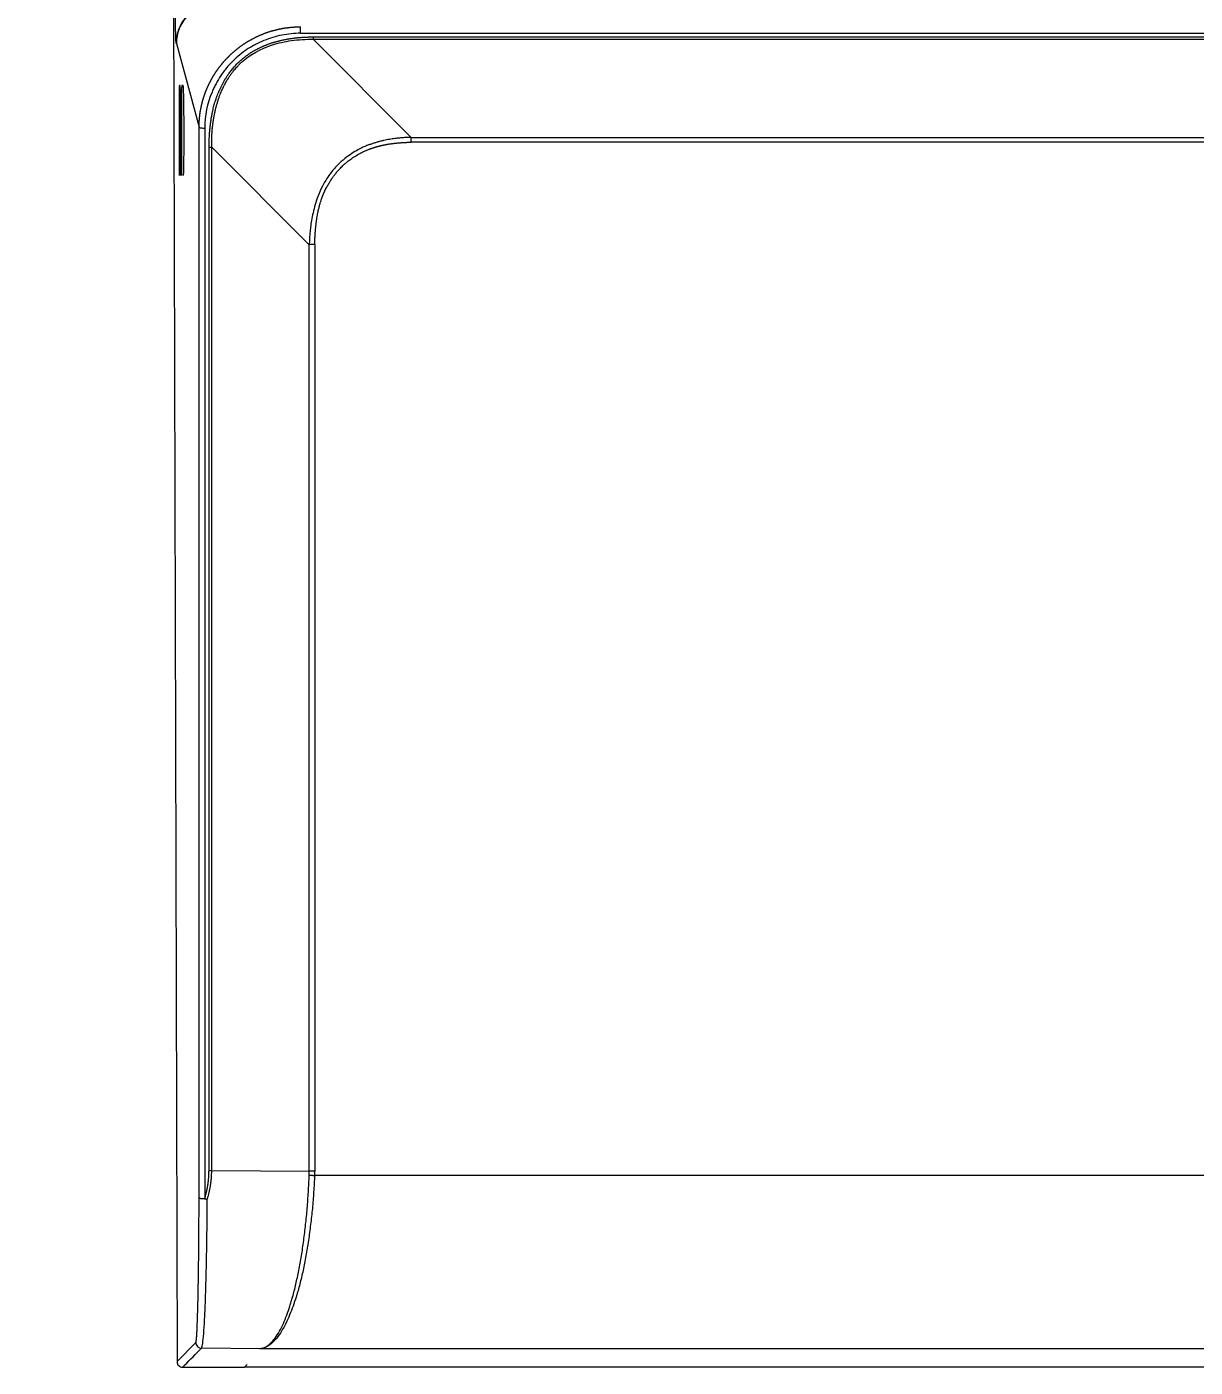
# Model space of a CAD drawing. Header units: millimetres. Extents: x 2433 to 4809, y -10272 to -6912.
# Drawn here: x 2914.5 to 3018.2, y -9226.5 to -9107.5 of the extents above; entities that cross this region are included whole.
import ezdxf

# ---------------------------------------------------------------- set-up
doc = ezdxf.new("R2010")
doc.units = ezdxf.units.MM
doc.layers.add('DIM', color=3, linetype='Continuous', lineweight=13)
doc.styles.add('ARIAL', font='arial.ttf')
doc.dimstyles.get("Standard").update_dxf_attribs({"dimtxt": 15, "dimasz": 15, "dimexe": 0.18, "dimexo": 0.0625, "dimgap": 4, "dimtad": 0, "dimtih": 1, "dimtoh": 1, "dimdec": 1, "dimdsep": 46, "dimtxsty": 'ARIAL', "dimcen": 0, "dimclrd": 3, "dimclre": 3, "dimclrt": 3, "dimadec": 0, "dimazin": 0, "dimtfac": 1, "dimtdec": 1, "dimtofl": 0, "dimtmove": 0, "dimatfit": 3, "dimfxl": 1, "dimtolj": 1, "dimtzin": 0, "dimarcsym": 0})

# ---------------------------------------------------------------- blocks, each defined once
blk = doc.blocks.new('*D44')
at = {"layer": 'Defpoints', "color": 0, "transparency": 16777216}
for p in [(2816.38, -9094.52), (2985.83, -9094.52), (2985.83, -9281.4)]:
    blk.add_point(p, dxfattribs=at)
at = {"layer": 'DIM', "color": 3, "lineweight": -2, "transparency": 16777216}
for p, q in [((2985.76, -9094.52), (2816.2, -9094.52)), ((2816.38, -9112.52), (2816.38, -9173.77)), ((2816.38, -9263.4), (2816.38, -9202.15)), ((2985.76, -9281.4), (2816.2, -9281.4))]:
    blk.add_line(p, q, dxfattribs=at)
at = {"layer": 'DIM', "color": 3, "transparency": 16777216}
for points in [[(2813.38, -9112.52), (2819.38, -9112.52), (2816.38, -9094.52)], [(2813.38, -9263.4), (2819.38, -9263.4), (2816.38, -9281.4)]]:
    blk.add_solid(points, dxfattribs=at)
at = {"layer": 'DIM', "color": 3, "transparency": 16777216, "insert": (2816.38, -9187.96), "char_height": 18, "attachment_point": 5, "style": 'ARIAL'}
blk.add_mtext('\\A1;187', dxfattribs=at)
blk = doc.blocks.new('*D55')
at = {"layer": 'Defpoints', "color": 0, "transparency": 16777216}
for p in [(2874.32, -9094.52), (2927.5, -9094.52), (2991.74, -9237.52)]:
    blk.add_point(p, dxfattribs=at)
at = {"layer": 'DIM', "color": 3, "lineweight": -2, "transparency": 16777216}
for p, q in [((2927.44, -9094.52), (2874.14, -9094.52)), ((2874.32, -9112.52), (2874.32, -9151.82)), ((2874.32, -9219.52), (2874.32, -9180.21)), ((2991.67, -9237.52), (2874.14, -9237.52))]:
    blk.add_line(p, q, dxfattribs=at)
at = {"layer": 'DIM', "color": 3, "transparency": 16777216}
for points in [[(2871.32, -9112.52), (2877.32, -9112.52), (2874.32, -9094.52)], [(2871.32, -9219.52), (2877.32, -9219.52), (2874.32, -9237.52)]]:
    blk.add_solid(points, dxfattribs=at)
at = {"layer": 'DIM', "color": 3, "transparency": 16777216, "insert": (2874.32, -9166.02), "char_height": 18, "attachment_point": 5, "style": 'ARIAL'}
blk.add_mtext('\\A1;143', dxfattribs=at)
blk = doc.blocks.new('*D59')
at = {"layer": 'Defpoints', "color": 0, "transparency": 16777216}
for p in [(2952.99, -9084.62), (2709.03, -9574.13), (2957.82, -9574.13)]:
    blk.add_point(p, dxfattribs=at)
at = {"layer": 'DIM', "color": 3, "lineweight": -2, "transparency": 16777216}
for p, q in [((2952.92, -9084.62), (2708.85, -9084.62)), ((2709.03, -9102.62), (2709.03, -9312.58)), ((2709.03, -9556.13), (2709.03, -9346.17)), ((2957.76, -9574.13), (2708.85, -9574.13))]:
    blk.add_line(p, q, dxfattribs=at)
at = {"layer": 'DIM', "color": 3, "transparency": 16777216}
for points in [[(2706.03, -9102.62), (2712.03, -9102.62), (2709.03, -9084.62)], [(2706.03, -9556.13), (2712.03, -9556.13), (2709.03, -9574.13)]]:
    blk.add_solid(points, dxfattribs=at)
at = {"layer": 'DIM', "color": 3, "transparency": 16777216, "insert": (2709.03, -9329.38), "char_height": 18, "attachment_point": 5, "style": 'ARIAL'}
blk.add_mtext('\\A1;(489.5)', dxfattribs=at)

msp = doc.modelspace()

# ---------------------------------------------------------------- linework, layer by layer
at = {"linetype": 'Continuous', "lineweight": 18}
for p, q in [((2927.5, -9098.55), (2927.82, -9226.01)), ((2928.05, -9112.72), (2928.05, -9112.75)), ((2928.09, -9112.72), (2928.05, -9112.72)), ((2928.05, -9120.72), (2928.05, -9112.75)), ((2928.25, -9112.72), (2928.25, -9112.87)), ((2928.37, -9112.72), (2928.25, -9112.72)), ((2928.25, -9120.72), (2928.25, -9112.87)), ((2929.78, -9211.45), (2929.78, -9116.43)), ((2928.32, -9226.51), (2933.82, -9226.51))]:
    msp.add_line(p, q, dxfattribs=at)
at = {"linetype": 'Continuous', "lineweight": 13}
for p, q in [((2938.78, -9108.08), (3430.8, -9108.08)), ((2927.76, -9108.98), (2929.78, -9116.43)), ((2939.91, -9108.4), (2939.91, -9108.61)), ((2939.91, -9108.4), (3429.66, -9108.4)), ((2939.91, -9108.61), (3429.66, -9108.61)), ((2939.91, -9108.61), (2948.62, -9117.32)), ((2928.1, -9112.75), (2928.05, -9112.75)), ((2928.38, -9112.87), (2928.25, -9112.87)), ((2930.28, -9116.5), (2930.28, -9211.55)), ((2948.62, -9117.75), (2948.62, -9117.32)), ((2948.62, -9117.32), (3420.96, -9117.32)), ((3420.96, -9117.75), (2948.62, -9117.75)), ((2930.66, -9209.04), (2930.66, -9118.2)), ((2930.9, -9209.03), (2930.9, -9118.19)), ((2939.56, -9126.85), (2930.9, -9118.19)), ((2939.56, -9209.11), (2939.56, -9126.85)), ((2930.9, -9209.03), (2939.56, -9209.11)), ((3232.97, -9209.48), (2940.04, -9209.48)), ((2927.82, -9226.01), (2929.49, -9224.32)), ((2935.17, -9224.87), (2929.99, -9224.82)), ((3434.41, -9224.87), (2935.17, -9224.87)), ((2931.83, -9226.49), (2933.79, -9226.49)), ((2931.83, -9226.49), (2933.79, -9226.49)), ((2931.84, -9226.49), (2933.81, -9226.49)), ((2931.84, -9226.49), (2933.81, -9226.49)), ((3437.77, -9226.49), (2933.81, -9226.49)), ((2933.82, -9226.51), (2934.06, -9226.27))]:
    msp.add_line(p, q, dxfattribs=at)
at = {"linetype": 'Continuous', "lineweight": 18}
for centre, major_axis, ratio, start_param, end_param in [((2928.1, -9116.72), (-0.01, 4), 0.017272, 4.567302, 6.283142), ((2928.38, -9116.72), (-0.01, 4), 0.017272, 4.567302, 6.283142), ((2928.1, -9116.72), (-0.01, 4), 0.017272, 0.611649, 1.425709), ((2928.1, -9116.72), (-0.01, 4), 0.017272, 1.425709, 2.239786), ((2928.1, -9116.72), (-0.01, 4), 0.017272, 3.141701, 4.567302), ((2928.38, -9116.72), (-0.01, 4), 0.017272, 3.141701, 4.567302), ((2928.32, -9226.01), (0.351, 0.356), 0.999699, 2.352313, 3.141593), ((2928.32, -9226.01), (0.351, 0.356), 0.999699, 3.141593, 3.920286)]:
    msp.add_ellipse(centre, major_axis=major_axis, ratio=ratio, start_param=start_param, end_param=end_param, dxfattribs=at)
at = {"linetype": 'Continuous', "lineweight": 13}
for centre, major_axis, start_param, end_param in [((2930.66, -9118.13), (-0.5, 0), 1.570796, 2.073426), ((2940.04, -9126.98), (1, 0), 1.570796, 2.073426), ((2930.66, -9208.96), (-0.5, 0), 1.570796, 2.073426), ((2940.04, -9209.24), (-1, 0), 4.712389, 5.215019)]:
    msp.add_ellipse(centre, major_axis=major_axis, ratio=0.144536, start_param=start_param, end_param=end_param, dxfattribs=at)
for points, degree, knots in [([(2927.75, -9108.95), (2927.74, -9108.91), (2927.73, -9108.75), (2927.72, -9108.57), (2927.71, -9108.26), (2927.7, -9107.95), (2927.69, -9107.53), (2927.68, -9107.11), (2927.66, -9106.09), (2927.66, -9105.47), (2927.65, -9104.9), (2927.65, -9104.27), (2927.64, -9103.66), (2927.64, -9103.05), (2927.64, -9102.45), (2927.64, -9101.97)], 2, [0, 0, 0, 0.125, 0.125, 0.25, 0.25, 0.375, 0.375, 0.5, 0.625, 0.625, 0.75, 0.75, 0.875, 0.875, 1, 1, 1]), ([(2931.26, -9105.46), (2930.85, -9105.46), (2929.96, -9105.61), (2928.71, -9106.42), (2927.91, -9107.67), (2927.76, -9108.56), (2927.76, -9108.98)], 3, [0, 0, 0, 0, 0.249999, 0.500001, 0.750003, 1, 1, 1, 1]), ([(2929.78, -9116.43), (2929.78, -9116.41), (2929.78, -9116.38), (2929.78, -9116.33), (2929.78, -9116.29), (2929.78, -9116.24), (2929.78, -9116.19), (2929.78, -9116.14), (2929.79, -9116.09), (2929.79, -9116.05), (2929.79, -9116), (2929.79, -9115.95), (2929.8, -9115.9), (2929.8, -9115.85), (2929.8, -9115.8), (2929.81, -9115.75), (2929.81, -9115.7), (2929.81, -9115.66), (2929.82, -9115.61), (2929.82, -9115.56), (2929.83, -9115.51), (2929.83, -9115.46), (2929.84, -9115.41), (2929.84, -9115.36), (2929.85, -9115.31), (2929.86, -9115.26), (2929.86, -9115.21), (2929.87, -9115.16), (2929.88, -9115.11), (2929.89, -9115.06), (2929.89, -9115.01), (2929.9, -9114.96), (2929.91, -9114.91), (2929.92, -9114.86), (2929.93, -9114.81), (2929.94, -9114.76), (2929.95, -9114.71), (2929.96, -9114.66), (2929.97, -9114.61), (2929.98, -9114.56), (2929.99, -9114.51), (2930, -9114.46), (2930.01, -9114.41), (2930.03, -9114.36), (2930.04, -9114.31), (2930.05, -9114.26), (2930.06, -9114.21), (2930.08, -9114.16), (2930.09, -9114.11), (2930.1, -9114.06), (2930.12, -9114.01), (2930.13, -9113.96), (2930.15, -9113.91), (2930.16, -9113.86), (2930.18, -9113.81), (2930.19, -9113.76), (2930.21, -9113.71), (2930.23, -9113.66), (2930.24, -9113.61), (2930.26, -9113.56), (2930.28, -9113.51), (2930.3, -9113.45), (2930.31, -9113.4), (2930.33, -9113.35), (2930.35, -9113.3), (2930.37, -9113.25), (2930.39, -9113.2), (2930.41, -9113.16), (2930.43, -9113.11), (2930.45, -9113.06), (2930.47, -9113.01), (2930.49, -9112.96), (2930.51, -9112.91), (2930.53, -9112.86), (2930.56, -9112.81), (2930.58, -9112.76), (2930.6, -9112.71), (2930.63, -9112.66), (2930.65, -9112.61), (2930.67, -9112.56), (2930.7, -9112.51), (2930.72, -9112.46), (2930.75, -9112.42), (2930.77, -9112.37), (2930.8, -9112.32), (2930.82, -9112.27), (2930.85, -9112.22), (2930.88, -9112.17), (2930.9, -9112.12), (2930.93, -9112.08), (2930.96, -9112.03), (2930.98, -9111.98), (2931.01, -9111.93), (2931.04, -9111.89), (2931.07, -9111.84), (2931.1, -9111.79), (2931.13, -9111.74), (2931.16, -9111.7), (2931.19, -9111.65), (2931.22, -9111.6), (2931.25, -9111.56), (2931.28, -9111.51), (2931.31, -9111.46), (2931.34, -9111.42), (2931.37, -9111.37), (2931.4, -9111.33), (2931.44, -9111.28), (2931.47, -9111.24), (2931.5, -9111.19), (2931.53, -9111.15), (2931.57, -9111.1), (2931.6, -9111.06), (2931.64, -9111.01), (2931.67, -9110.97), (2931.7, -9110.92), (2931.74, -9110.88), (2931.77, -9110.84), (2931.81, -9110.79), (2931.85, -9110.75), (2931.88, -9110.71), (2931.92, -9110.66), (2931.95, -9110.62), (2931.99, -9110.58), (2932.03, -9110.54), (2932.07, -9110.49), (2932.1, -9110.45), (2932.14, -9110.41), (2932.18, -9110.37), (2932.22, -9110.33), (2932.26, -9110.29), (2932.3, -9110.25), (2932.34, -9110.21), (2932.38, -9110.17), (2932.42, -9110.12), (2932.47, -9110.08), (2932.52, -9110.02), (2932.58, -9109.97), (2932.63, -9109.92), (2932.69, -9109.87), (2932.74, -9109.82), (2932.8, -9109.77), (2932.86, -9109.72), (2932.91, -9109.67), (2932.97, -9109.62), (2933.03, -9109.57), (2933.09, -9109.52), (2933.15, -9109.47), (2933.22, -9109.43), (2933.28, -9109.38), (2933.34, -9109.33), (2933.4, -9109.28), (2933.47, -9109.24), (2933.53, -9109.19), (2933.6, -9109.14), (2933.66, -9109.1), (2933.73, -9109.05), (2933.8, -9109.01), (2933.86, -9108.96), (2933.93, -9108.92), (2934, -9108.88), (2934.07, -9108.83), (2934.14, -9108.79), (2934.21, -9108.75), (2934.28, -9108.71), (2934.35, -9108.67), (2934.43, -9108.63), (2934.5, -9108.59), (2934.57, -9108.55), (2934.65, -9108.51), (2934.72, -9108.47), (2934.79, -9108.44), (2934.87, -9108.4), (2934.95, -9108.36), (2935.02, -9108.33), (2935.1, -9108.29), (2935.18, -9108.26), (2935.25, -9108.22), (2935.33, -9108.19), (2935.41, -9108.16), (2935.49, -9108.13), (2935.57, -9108.1), (2935.65, -9108.07), (2935.73, -9108.04), (2935.81, -9108.01), (2935.89, -9107.98), (2935.97, -9107.95), (2936.05, -9107.93), (2936.13, -9107.9), (2936.22, -9107.88), (2936.3, -9107.85), (2936.38, -9107.83), (2936.47, -9107.81), (2936.55, -9107.79), (2936.63, -9107.77), (2936.72, -9107.75), (2936.8, -9107.73), (2936.89, -9107.71), (2936.97, -9107.69), (2937.06, -9107.67), (2937.14, -9107.66), (2937.23, -9107.64), (2937.31, -9107.63), (2937.4, -9107.61), (2937.48, -9107.6), (2937.57, -9107.59), (2937.66, -9107.58), (2937.74, -9107.57), (2937.83, -9107.56), (2937.91, -9107.55), (2938, -9107.54), (2938.09, -9107.53), (2938.17, -9107.53), (2938.26, -9107.52), (2938.35, -9107.52), (2938.43, -9107.51), (2938.52, -9107.51), (2938.61, -9107.51), (2938.69, -9107.51), (2938.75, -9107.51), (2938.78, -9107.51)], 3, [0, 0, 0, 0, 0.003398, 0.006804, 0.010219, 0.013642, 0.017073, 0.020512, 0.023959, 0.027414, 0.030876, 0.034347, 0.037825, 0.041311, 0.044804, 0.048305, 0.051813, 0.055329, 0.058851, 0.062381, 0.065919, 0.069463, 0.073014, 0.076572, 0.080137, 0.083709, 0.087288, 0.090873, 0.094465, 0.098064, 0.101669, 0.105281, 0.108899, 0.112524, 0.116155, 0.119792, 0.123435, 0.127085, 0.130741, 0.134403, 0.138071, 0.141745, 0.145426, 0.149112, 0.152804, 0.156502, 0.160206, 0.163916, 0.167631, 0.171353, 0.17508, 0.178813, 0.182551, 0.186296, 0.190046, 0.193801, 0.197563, 0.20133, 0.205103, 0.208881, 0.212665, 0.216454, 0.220249, 0.22405, 0.227857, 0.231668, 0.235486, 0.239309, 0.243138, 0.246973, 0.250812, 0.254658, 0.258508, 0.262364, 0.266224, 0.27009, 0.273961, 0.277836, 0.281716, 0.285601, 0.28949, 0.293384, 0.297282, 0.301185, 0.305091, 0.309002, 0.312916, 0.316835, 0.320757, 0.324683, 0.328613, 0.332546, 0.336482, 0.340422, 0.344366, 0.348312, 0.352261, 0.356214, 0.360169, 0.364127, 0.368088, 0.372051, 0.376017, 0.379985, 0.383956, 0.387929, 0.391905, 0.395882, 0.399861, 0.403843, 0.407826, 0.411811, 0.415798, 0.419786, 0.423776, 0.427768, 0.431761, 0.435755, 0.439751, 0.443748, 0.447746, 0.451745, 0.455745, 0.459746, 0.463748, 0.467751, 0.471754, 0.475758, 0.479763, 0.483769, 0.487775, 0.491781, 0.495788, 0.499796, 0.505066, 0.510358, 0.515672, 0.521008, 0.526365, 0.531744, 0.537143, 0.542564, 0.548006, 0.553469, 0.558952, 0.564455, 0.569979, 0.575523, 0.581086, 0.586669, 0.592271, 0.597892, 0.603532, 0.609191, 0.614868, 0.620562, 0.626275, 0.632004, 0.637751, 0.643514, 0.649294, 0.65509, 0.660901, 0.666728, 0.67257, 0.678426, 0.684296, 0.69018, 0.696078, 0.701988, 0.707911, 0.713846, 0.719792, 0.72575, 0.731718, 0.737697, 0.743685, 0.749683, 0.75569, 0.761704, 0.767727, 0.773758, 0.779797, 0.785843, 0.791896, 0.797957, 0.804025, 0.810099, 0.81618, 0.822268, 0.828362, 0.834461, 0.840566, 0.846677, 0.852792, 0.858913, 0.865037, 0.871166, 0.877298, 0.883433, 0.889572, 0.895713, 0.901855, 0.908, 0.914145, 0.920291, 0.926438, 0.932583, 0.938728, 0.944872, 0.951013, 0.957152, 0.963288, 0.96942, 0.975547, 0.98167, 0.987787, 0.993897, 1, 1, 1, 1]), ([(2938.78, -9108.08), (2938.78, -9108.02), (2938.78, -9107.95), (2938.78, -9107.81), (2938.78, -9107.74), (2938.78, -9107.63), (2938.78, -9107.58), (2938.78, -9107.52), (2938.78, -9107.51), (2938.78, -9107.51)], 3, [0, 0, 0, 0, 0.25, 0.25, 0.5, 0.5, 0.75, 0.75, 1, 1, 1, 1]), ([(2929.78, -9116.43), (2929.78, -9116.44), (2929.79, -9116.45), (2929.84, -9116.46), (2929.88, -9116.47), (2929.98, -9116.49), (2930.04, -9116.49), (2930.16, -9116.5), (2930.22, -9116.5), (2930.28, -9116.5)], 3, [0, 0, 0, 0, 0.25, 0.25, 0.5, 0.5, 0.75, 0.75, 1, 1, 1, 1])]:
    msp.add_open_spline(points, degree=degree, knots=knots, dxfattribs=at)
at = {"linetype": 'Continuous', "lineweight": 18}
for points, degree, knots in [([(2931.25, -9105.46), (2931.04, -9105.46), (2930.62, -9105.49), (2929.96, -9105.68), (2929.33, -9106.01), (2928.76, -9106.47), (2928.3, -9107.03), (2927.97, -9107.67), (2927.79, -9108.32), (2927.75, -9108.74), (2927.75, -9108.95)], 3, [0, 0, 0, 0, 0.124945, 0.250048, 0.375152, 0.500255, 0.625358, 0.750462, 0.875565, 1, 1, 1, 1]), ([(2938.78, -9108.08), (2938.21, -9108.08), (2937.39, -9108.17), (2936.59, -9108.37), (2936.06, -9108.53), (2935.8, -9108.62), (2935.28, -9108.83), (2934.9, -9109.01), (2934.54, -9109.21), (2934.3, -9109.35), (2934.18, -9109.42), (2933.59, -9109.81), (2933.16, -9110.16), (2932.57, -9110.75), (2932.29, -9111.05), (2932.04, -9111.38), (2931.87, -9111.61), (2931.79, -9111.72), (2931.56, -9112.07), (2931.34, -9112.43), (2931.16, -9112.8), (2931.04, -9113.05), (2930.98, -9113.17), (2930.5, -9114.32), (2930.29, -9115.38), (2930.28, -9116.5)], 3, [0, 0, 0, 0, 0.125, 0.1875, 0.1875, 0.25, 0.25, 0.3125, 0.34375, 0.34375, 0.375, 0.375, 0.5, 0.5, 0.5625, 0.59375, 0.59375, 0.625, 0.625, 0.6875, 0.71875, 0.71875, 0.75, 0.75, 1, 1, 1, 1]), ([(2933.43, -9110.53), (2933.96, -9110.04), (2934.64, -9109.64), (2935.33, -9109.25), (2936.13, -9108.97), (2936.96, -9108.69), (2937.89, -9108.55), (2938.82, -9108.41), (2939.91, -9108.4)], 2, [0, 0, 0, 0.25, 0.25, 0.5, 0.5, 0.75, 0.75, 1, 1, 1]), ([(2933.55, -9110.66), (2934.31, -9109.97), (2935.22, -9109.45), (2936.82, -9108.94), (2937.38, -9108.81), (2938.59, -9108.64), (2939.23, -9108.61), (2939.91, -9108.61)], 3, [0, 0, 0, 0, 0.5, 0.5, 0.75, 0.75, 1, 1, 1, 1]), ([(2930.66, -9118.2), (2930.69, -9115.52), (2931.34, -9113.75), (2932.12, -9111.67), (2933.43, -9110.53)], 2, [0, 0, 0, 0.5, 0.5, 1, 1, 1]), ([(2930.9, -9118.19), (2930.9, -9118.17), (2930.9, -9118.13), (2930.9, -9118.07), (2930.9, -9118), (2930.9, -9117.94), (2930.9, -9117.88), (2930.9, -9117.82), (2930.9, -9117.76), (2930.9, -9117.7), (2930.9, -9117.64), (2930.9, -9117.59), (2930.9, -9117.53), (2930.9, -9117.47), (2930.9, -9117.42), (2930.91, -9117.36), (2930.91, -9117.31), (2930.91, -9117.25), (2930.91, -9117.2), (2930.91, -9117.14), (2930.92, -9117.09), (2930.92, -9117.04), (2930.92, -9116.99), (2930.93, -9116.94), (2930.93, -9116.89), (2930.93, -9116.84), (2930.94, -9116.79), (2930.94, -9116.74), (2930.94, -9116.69), (2930.95, -9116.64), (2930.95, -9116.59), (2930.96, -9116.55), (2930.96, -9116.5), (2930.97, -9116.45), (2930.97, -9116.41), (2930.98, -9116.36), (2930.98, -9116.32), (2930.99, -9116.28), (2930.99, -9116.23), (2931, -9116.19), (2931, -9116.15), (2931.01, -9116.1), (2931.01, -9116.06), (2931.02, -9116.02), (2931.02, -9115.98), (2931.03, -9115.94), (2931.04, -9115.9), (2931.04, -9115.86), (2931.05, -9115.82), (2931.05, -9115.79), (2931.06, -9115.75), (2931.07, -9115.71), (2931.07, -9115.67), (2931.08, -9115.64), (2931.09, -9115.57), (2931.11, -9115.46), (2931.14, -9115.32), (2931.17, -9115.17), (2931.2, -9115.03), (2931.23, -9114.89), (2931.26, -9114.75), (2931.3, -9114.61), (2931.34, -9114.47), (2931.38, -9114.33), (2931.42, -9114.19), (2931.46, -9114.05), (2931.51, -9113.91), (2931.55, -9113.77), (2931.6, -9113.64), (2931.69, -9113.41), (2931.81, -9113.11), (2931.99, -9112.74), (2932.16, -9112.41), (2932.34, -9112.12), (2932.51, -9111.86), (2932.67, -9111.63), (2932.83, -9111.43), (2932.97, -9111.26), (2933.11, -9111.11), (2933.23, -9110.98), (2933.33, -9110.87), (2933.42, -9110.78), (2933.49, -9110.71), (2933.53, -9110.67), (2933.55, -9110.66)], 3, [0, 0, 0, 0, 0.007686, 0.015298, 0.022837, 0.030303, 0.037697, 0.045018, 0.052269, 0.059448, 0.066557, 0.073596, 0.080566, 0.087467, 0.0943, 0.101064, 0.107761, 0.114392, 0.120955, 0.127453, 0.133885, 0.140252, 0.146554, 0.152792, 0.158967, 0.165077, 0.171125, 0.177111, 0.183034, 0.188896, 0.194696, 0.200436, 0.206115, 0.211734, 0.217294, 0.222794, 0.228236, 0.233618, 0.238943, 0.24421, 0.24942, 0.254573, 0.259669, 0.264708, 0.269692, 0.27462, 0.279493, 0.284311, 0.289075, 0.293784, 0.298439, 0.30304, 0.307588, 0.312084, 0.316526, 0.334204, 0.351886, 0.36957, 0.387255, 0.404939, 0.422623, 0.440304, 0.457983, 0.475659, 0.493331, 0.511, 0.528666, 0.546329, 0.56399, 0.58165, 0.634912, 0.683879, 0.728831, 0.770001, 0.807579, 0.841717, 0.872531, 0.900109, 0.924514, 0.94579, 0.963964, 0.979052, 0.991063, 1, 1, 1, 1]), ([(2948.62, -9117.32), (2948.6, -9117.32), (2948.54, -9117.32), (2948.46, -9117.33), (2948.35, -9117.33), (2948.23, -9117.34), (2948.09, -9117.34), (2947.93, -9117.35), (2947.76, -9117.37), (2947.57, -9117.38), (2947.37, -9117.4), (2947.15, -9117.43), (2946.92, -9117.46), (2946.67, -9117.5), (2946.42, -9117.55), (2946.15, -9117.61), (2945.87, -9117.67), (2945.58, -9117.75), (2945.29, -9117.84), (2944.98, -9117.94), (2944.66, -9118.06), (2944.29, -9118.22), (2943.84, -9118.45), (2943.3, -9118.77), (2942.69, -9119.21), (2942.19, -9119.65), (2941.79, -9120.08), (2941.46, -9120.48), (2941.09, -9121.01), (2940.69, -9121.7), (2940.35, -9122.47), (2940.08, -9123.27), (2939.89, -9124), (2939.76, -9124.66), (2939.67, -9125.26), (2939.62, -9125.77), (2939.59, -9126.18), (2939.57, -9126.5), (2939.57, -9126.71), (2939.56, -9126.82), (2939.56, -9126.85)], 3, [0, 0, 0, 0, 0.004711, 0.010618, 0.017706, 0.025957, 0.035348, 0.045855, 0.057452, 0.070109, 0.083797, 0.098483, 0.114133, 0.130715, 0.148195, 0.166539, 0.185715, 0.205694, 0.22645, 0.247959, 0.270203, 0.295599, 0.329544, 0.371743, 0.422066, 0.480717, 0.506597, 0.541038, 0.584408, 0.637395, 0.701124, 0.756269, 0.807116, 0.853159, 0.893845, 0.928628, 0.957012, 0.978571, 0.992975, 1, 1, 1, 1]), ([(2940.04, -9126.84), (2940.04, -9126.81), (2940.05, -9126.76), (2940.05, -9126.68), (2940.05, -9126.6), (2940.05, -9126.52), (2940.06, -9126.44), (2940.06, -9126.37), (2940.06, -9126.29), (2940.07, -9126.21), (2940.07, -9126.13), (2940.08, -9126.06), (2940.08, -9125.98), (2940.09, -9125.9), (2940.09, -9125.82), (2940.1, -9125.75), (2940.1, -9125.67), (2940.11, -9125.59), (2940.12, -9125.52), (2940.12, -9125.44), (2940.13, -9125.36), (2940.14, -9125.29), (2940.15, -9125.21), (2940.16, -9125.14), (2940.16, -9125.06), (2940.17, -9124.98), (2940.18, -9124.91), (2940.19, -9124.83), (2940.2, -9124.76), (2940.21, -9124.68), (2940.22, -9124.61), (2940.23, -9124.53), (2940.25, -9124.41), (2940.28, -9124.24), (2940.32, -9124.03), (2940.36, -9123.83), (2940.4, -9123.65), (2940.45, -9123.49), (2940.48, -9123.34), (2940.52, -9123.21), (2940.56, -9123.09), (2940.59, -9122.99), (2940.62, -9122.9), (2940.64, -9122.82), (2940.67, -9122.75), (2940.68, -9122.7), (2940.7, -9122.66), (2940.71, -9122.63), (2940.72, -9122.61), (2940.73, -9122.59), (2940.74, -9122.56), (2940.75, -9122.53), (2940.76, -9122.51), (2940.77, -9122.48), (2940.78, -9122.45), (2940.79, -9122.43), (2940.8, -9122.4), (2940.81, -9122.37), (2940.82, -9122.34), (2940.84, -9122.31), (2940.85, -9122.29), (2940.86, -9122.26), (2940.87, -9122.23), (2940.89, -9122.2), (2940.9, -9122.17), (2940.91, -9122.14), (2940.93, -9122.11), (2940.94, -9122.08), (2940.95, -9122.05), (2940.97, -9122.02), (2940.98, -9121.99), (2941, -9121.96), (2941.01, -9121.93), (2941.03, -9121.9), (2941.04, -9121.87), (2941.09, -9121.79), (2941.15, -9121.67), (2941.24, -9121.51), (2941.32, -9121.38), (2941.38, -9121.27), (2941.44, -9121.18), (2941.48, -9121.12), (2941.52, -9121.07), (2941.55, -9121.01), (2941.6, -9120.94), (2941.65, -9120.86), (2941.72, -9120.77), (2941.8, -9120.66), (2941.89, -9120.55), (2941.96, -9120.45), (2942.03, -9120.38), (2942.08, -9120.31), (2942.16, -9120.22), (2942.27, -9120.1), (2942.4, -9119.97), (2942.52, -9119.84), (2942.64, -9119.73), (2942.74, -9119.65), (2942.86, -9119.54), (2943, -9119.43), (2943.16, -9119.31), (2943.34, -9119.18), (2943.62, -9119), (2943.94, -9118.81), (2944.25, -9118.65), (2944.45, -9118.56), (2944.57, -9118.5), (2944.67, -9118.46), (2944.77, -9118.42), (2944.86, -9118.38), (2944.94, -9118.35), (2945, -9118.33), (2945.06, -9118.31), (2945.1, -9118.29), (2945.14, -9118.28), (2945.16, -9118.27), (2945.18, -9118.26), (2945.21, -9118.25), (2945.25, -9118.24), (2945.29, -9118.23), (2945.33, -9118.22), (2945.37, -9118.2), (2945.42, -9118.19), (2945.46, -9118.17), (2945.51, -9118.16), (2945.56, -9118.14), (2945.62, -9118.13), (2945.67, -9118.11), (2945.73, -9118.1), (2945.79, -9118.08), (2945.85, -9118.07), (2945.91, -9118.05), (2945.97, -9118.04), (2946.04, -9118.02), (2946.11, -9118.01), (2946.18, -9117.99), (2946.25, -9117.98), (2946.33, -9117.97), (2946.4, -9117.95), (2946.48, -9117.94), (2946.56, -9117.92), (2946.65, -9117.91), (2946.74, -9117.9), (2946.84, -9117.88), (2946.95, -9117.87), (2947.06, -9117.85), (2947.17, -9117.84), (2947.29, -9117.83), (2947.4, -9117.82), (2947.52, -9117.81), (2947.64, -9117.8), (2947.75, -9117.79), (2947.87, -9117.78), (2947.99, -9117.77), (2948.12, -9117.77), (2948.24, -9117.76), (2948.37, -9117.76), (2948.49, -9117.75), (2948.58, -9117.75), (2948.62, -9117.75)], 3, [0, 0, 0, 0, 0.00554, 0.011074, 0.016601, 0.022121, 0.027634, 0.033141, 0.03864, 0.044132, 0.049617, 0.055095, 0.060566, 0.06603, 0.071486, 0.076935, 0.082377, 0.087811, 0.093238, 0.098657, 0.104069, 0.109474, 0.11487, 0.120259, 0.125641, 0.131014, 0.13638, 0.141739, 0.147089, 0.152432, 0.157767, 0.163094, 0.168414, 0.184768, 0.199928, 0.213936, 0.226827, 0.238633, 0.249383, 0.259103, 0.267815, 0.275539, 0.282292, 0.288087, 0.292938, 0.296855, 0.299844, 0.301912, 0.303063, 0.30504, 0.307036, 0.309049, 0.311081, 0.313132, 0.3152, 0.317286, 0.31939, 0.321512, 0.323652, 0.32581, 0.327985, 0.330178, 0.332388, 0.334616, 0.336861, 0.339123, 0.341403, 0.3437, 0.346013, 0.348344, 0.350692, 0.353056, 0.355438, 0.357836, 0.36025, 0.362682, 0.37734, 0.390049, 0.400858, 0.409805, 0.416921, 0.422226, 0.425709, 0.430351, 0.436144, 0.443081, 0.451152, 0.460348, 0.470661, 0.482083, 0.485671, 0.491736, 0.500268, 0.511259, 0.524704, 0.540602, 0.548339, 0.55769, 0.568661, 0.581262, 0.595507, 0.611421, 0.629039, 0.664012, 0.691138, 0.700978, 0.710034, 0.718296, 0.725752, 0.732392, 0.738206, 0.743186, 0.747322, 0.750608, 0.753038, 0.754609, 0.755317, 0.758012, 0.760828, 0.763768, 0.766832, 0.77002, 0.773334, 0.776774, 0.780341, 0.784037, 0.787862, 0.791817, 0.795904, 0.800124, 0.804478, 0.808967, 0.813593, 0.818357, 0.823262, 0.828307, 0.833496, 0.838829, 0.844309, 0.849937, 0.855716, 0.861647, 0.867733, 0.875382, 0.883107, 0.89091, 0.898792, 0.906753, 0.914796, 0.922922, 0.931131, 0.939426, 0.947808, 0.956278, 0.964837, 0.973488, 0.982231, 0.991068, 1, 1, 1, 1]), ([(2935.17, -9224.87), (2935.33, -9224.86), (2935.49, -9224.81), (2935.8, -9224.65), (2935.95, -9224.54), (2936.25, -9224.27), (2936.39, -9224.11), (2936.66, -9223.74), (2936.79, -9223.54), (2937.03, -9223.1), (2937.15, -9222.87), (2937.37, -9222.39), (2937.47, -9222.13), (2937.66, -9221.62), (2937.75, -9221.35), (2937.88, -9220.95), (2937.92, -9220.81), (2937.98, -9220.61), (2938.01, -9220.51), (2938.04, -9220.39), (2938.06, -9220.34), (2938.07, -9220.31), (2938.07, -9220.29), (2938.07, -9220.28), (2938.08, -9220.28), (2938.08, -9220.28), (2938.08, -9220.28), (2938.08, -9220.28), (2938.08, -9220.28), (2938.08, -9220.28), (2938.08, -9220.28), (2938.18, -9219.91), (2938.28, -9219.53), (2938.46, -9218.74), (2938.55, -9218.33), (2938.71, -9217.49), (2938.79, -9217.06), (2938.94, -9216.17), (2939.01, -9215.72), (2939.13, -9214.79), (2939.19, -9214.32), (2939.29, -9213.37), (2939.34, -9212.89), (2939.42, -9211.92), (2939.45, -9211.44), (2939.51, -9210.46), (2939.54, -9209.96), (2939.56, -9209.47)], 3, [0, 0, 0, 0, 0.0625, 0.0625, 0.125, 0.125, 0.1875, 0.1875, 0.25, 0.25, 0.3125, 0.3125, 0.375, 0.375, 0.4375, 0.4375, 0.46875, 0.46875, 0.484375, 0.492188, 0.496094, 0.498047, 0.499023, 0.499512, 0.499756, 0.499878, 0.499939, 0.499969, 0.499985, 0.499985, 0.5, 0.5, 0.5625, 0.5625, 0.625, 0.625, 0.6875, 0.6875, 0.75, 0.75, 0.8125, 0.8125, 0.875, 0.875, 0.9375, 0.9375, 1, 1, 1, 1]), ([(2940.04, -9209.48), (2940.01, -9209.97), (2939.98, -9210.46), (2939.92, -9211.44), (2939.88, -9211.93), (2939.79, -9212.89), (2939.73, -9213.37), (2939.62, -9214.32), (2939.56, -9214.79), (2939.42, -9215.72), (2939.35, -9216.17), (2939.19, -9217.06), (2939.1, -9217.49), (2938.92, -9218.33), (2938.82, -9218.74), (2938.67, -9219.34), (2938.62, -9219.53), (2938.54, -9219.81), (2938.49, -9219.96), (2938.45, -9220.12), (2938.42, -9220.2), (2938.41, -9220.24), (2938.4, -9220.26), (2938.4, -9220.27), (2938.4, -9220.27), (2938.4, -9220.28), (2938.4, -9220.28), (2938.4, -9220.28), (2938.4, -9220.28), (2938.4, -9220.28), (2938.4, -9220.28), (2938.31, -9220.54), (2938.22, -9220.81), (2938.03, -9221.34), (2937.93, -9221.6), (2937.71, -9222.12), (2937.6, -9222.37), (2937.35, -9222.86), (2937.23, -9223.09), (2936.96, -9223.53), (2936.82, -9223.73), (2936.52, -9224.1), (2936.37, -9224.26), (2936.05, -9224.54), (2935.88, -9224.65), (2935.53, -9224.81), (2935.35, -9224.86), (2935.17, -9224.87)], 3, [0, 0, 0, 0, 0.0625, 0.0625, 0.125, 0.125, 0.1875, 0.1875, 0.25, 0.25, 0.3125, 0.3125, 0.375, 0.375, 0.4375, 0.4375, 0.46875, 0.46875, 0.484375, 0.492187, 0.496094, 0.498047, 0.499023, 0.499512, 0.499756, 0.499878, 0.499939, 0.499969, 0.499985, 0.499985, 0.5, 0.5, 0.5625, 0.5625, 0.625, 0.625, 0.6875, 0.6875, 0.75, 0.75, 0.8125, 0.8125, 0.875, 0.875, 0.9375, 0.9375, 1, 1, 1, 1]), ([(2929.49, -9224.32), (2929.55, -9224.23), (2929.6, -9223.22), (2929.62, -9222.73), (2929.64, -9222), (2929.67, -9221.28), (2929.69, -9220.39), (2929.71, -9219.51), (2929.72, -9218.49), (2929.74, -9217.48), (2929.75, -9216.29), (2929.77, -9213.96), (2929.78, -9211.45)], 2, [0, 0, 0, 0.25, 0.25, 0.375, 0.375, 0.5, 0.5, 0.625, 0.625, 0.75, 0.75, 1, 1, 1]), ([(2929.78, -9211.45), (2929.78, -9211.45), (2929.78, -9211.45), (2929.78, -9211.45), (2929.78, -9211.45), (2929.78, -9211.45), (2929.78, -9211.46), (2929.78, -9211.46), (2929.79, -9211.46), (2929.79, -9211.46), (2929.79, -9211.46), (2929.79, -9211.47), (2929.8, -9211.47), (2929.8, -9211.47), (2929.8, -9211.47), (2929.81, -9211.48), (2929.81, -9211.48), (2929.81, -9211.48), (2929.82, -9211.48), (2929.82, -9211.48), (2929.83, -9211.49), (2929.83, -9211.49), (2929.84, -9211.49), (2929.84, -9211.49), (2929.85, -9211.5), (2929.85, -9211.5), (2929.86, -9211.5), (2929.86, -9211.5), (2929.87, -9211.51), (2929.88, -9211.51), (2929.88, -9211.51), (2929.89, -9211.51), (2929.9, -9211.52), (2929.9, -9211.52), (2929.91, -9211.52), (2929.92, -9211.52), (2929.93, -9211.53), (2929.93, -9211.53), (2929.94, -9211.53), (2929.95, -9211.53), (2929.96, -9211.53), (2929.97, -9211.54), (2929.98, -9211.54), (2929.99, -9211.54), (2930.01, -9211.54), (2930.02, -9211.54), (2930.03, -9211.54), (2930.05, -9211.54), (2930.07, -9211.54), (2930.09, -9211.54), (2930.11, -9211.54), (2930.14, -9211.54), (2930.16, -9211.54), (2930.19, -9211.54), (2930.21, -9211.54), (2930.23, -9211.54), (2930.24, -9211.54), (2930.26, -9211.55), (2930.27, -9211.55), (2930.27, -9211.55)], 3, [0, 0, 0, 0, 0.014241, 0.028483, 0.042727, 0.056972, 0.071218, 0.085467, 0.099718, 0.113971, 0.128226, 0.142483, 0.156744, 0.171007, 0.185273, 0.199543, 0.213815, 0.228091, 0.242371, 0.256654, 0.270942, 0.285233, 0.299529, 0.313829, 0.328133, 0.342443, 0.356757, 0.371076, 0.385401, 0.39973, 0.414066, 0.428407, 0.442753, 0.457106, 0.471465, 0.48583, 0.500201, 0.51272, 0.526318, 0.541002, 0.556782, 0.573661, 0.591647, 0.610742, 0.630949, 0.652273, 0.674714, 0.698276, 0.72296, 0.748767, 0.786489, 0.821745, 0.854539, 0.884875, 0.912761, 0.938204, 0.961214, 0.981806, 1, 1, 1, 1]), ([(2929.99, -9224.82), (2930.02, -9224.8), (2930.08, -9224.6), (2930.14, -9224.1), (2930.2, -9223.46), (2930.22, -9223.07), (2930.28, -9222.15), (2930.3, -9221.62), (2930.35, -9220.44), (2930.37, -9219.78), (2930.41, -9218.37), (2930.43, -9217.61), (2930.46, -9216.01), (2930.47, -9215.17), (2930.5, -9213.42), (2930.51, -9212.51), (2930.51, -9211.58)], 3, [0, 0, 0, 0, 0.125, 0.25, 0.25, 0.375, 0.375, 0.5, 0.5, 0.625, 0.625, 0.75, 0.75, 0.875, 0.875, 1, 1, 1, 1]), ([(2930.27, -9211.55), (2930.28, -9211.55), (2930.28, -9211.55), (2930.28, -9211.55), (2930.29, -9211.55), (2930.29, -9211.55), (2930.3, -9211.55), (2930.31, -9211.55), (2930.31, -9211.56), (2930.32, -9211.56), (2930.33, -9211.56), (2930.34, -9211.56), (2930.35, -9211.57), (2930.35, -9211.57), (2930.36, -9211.57), (2930.37, -9211.57), (2930.39, -9211.57), (2930.4, -9211.57), (2930.41, -9211.57), (2930.42, -9211.58), (2930.44, -9211.58), (2930.45, -9211.58), (2930.46, -9211.58), (2930.47, -9211.58), (2930.48, -9211.58), (2930.48, -9211.58), (2930.49, -9211.58), (2930.5, -9211.58), (2930.5, -9211.58), (2930.51, -9211.58), (2930.51, -9211.58), (2930.51, -9211.58), (2930.51, -9211.58)], 3, [0, 0, 0, 0, 0.014986, 0.032214, 0.051719, 0.073525, 0.097652, 0.124116, 0.152932, 0.184112, 0.217665, 0.253599, 0.292901, 0.33281, 0.373368, 0.414616, 0.45659, 0.499326, 0.560098, 0.617022, 0.670083, 0.719274, 0.764597, 0.806056, 0.843659, 0.877419, 0.907348, 0.93346, 0.955769, 0.974287, 0.989027, 1, 1, 1, 1])]:
    msp.add_open_spline(points, degree=degree, knots=knots, dxfattribs=at)
for points, degree in [([(2927.76, -9108.98), (2927.76, -9108.97), (2927.75, -9108.96), (2927.75, -9108.95)], 3), ([(2930.27, -9211.55), (2930.66, -9210.33), (2930.66, -9209.04)], 2), ([(2939.56, -9209.47), (2939.56, -9209.35), (2939.56, -9209.23), (2939.56, -9209.11)], 3)]:
    msp.add_open_spline(points, degree=degree, dxfattribs=at)
at = {"linetype": 'Continuous', "lineweight": 13}
for points in [[(2940.04, -9126.84), (2940.04, -9154.25), (2940.04, -9181.67), (2940.04, -9209.09)], [(2928.49, -9226.33), (2928.99, -9225.83), (2929.49, -9225.32), (2929.99, -9224.82)], [(2929.49, -9224.32), (2929.49, -9224.38), (2929.51, -9224.51), (2929.62, -9224.68), (2929.8, -9224.8), (2929.93, -9224.82), (2929.99, -9224.82)], [(2928.32, -9226.51), (2928.38, -9226.45), (2928.44, -9226.39), (2928.49, -9226.33)]]:
    msp.add_open_spline(points, degree=3, dxfattribs=at)
for points, weights in [([(2930.51, -9211.58), (2930.77, -9210.74), (2930.9, -9209.89), (2930.9, -9209.03)], [1.00000005568, 1.00000005377, 1.00000005322, 1.00000005404]), ([(2940.04, -9209.48), (2940.04, -9209.35), (2940.04, -9209.22), (2940.04, -9209.09)], [1.00000000083, 1.00000000084, 1.00000000084, 1.00000000084]), ([(2939.56, -9209.47), (2939.7, -9209.47), (2939.87, -9209.47), (2940.04, -9209.48)], [0.999999999611, 0.979158724185, 0.979158724593, 1.00000000083])]:
    msp.add_rational_spline(points, weights, degree=3, dxfattribs=at)

# ---------------------------------------------------------------- dimensions: what is measured, and where the dimension line sits
at = {"layer": 'DIM', "color": 3}
for base, p1, p2, text, picture, middle in [((2709.03, -9574.13), (2952.99, -9084.62), (2957.82, -9574.13), '(<>)', '*D59', (2709.03, -9329.38)), ((2816.38, -9094.52), (2985.83, -9281.4), (2985.83, -9094.52), '187', '*D44', (2816.38, -9187.96))]:
    dim = msp.add_linear_dim(base=base, p1=p1, p2=p2, angle=90, text=text, dimstyle='Standard', override={"dimtxt": 18, "dimasz": 18, "dimgap": 5}, dxfattribs=at)
    dim.commit()
    dim.dimension.update_dxf_attribs({"geometry": picture, "text_midpoint": middle})
dim = msp.add_linear_dim(base=(2874.32, -9094.52), p1=(2991.74, -9237.52), p2=(2927.5, -9094.52), angle=90, dimstyle='Standard', override={"dimtxt": 18, "dimasz": 18, "dimgap": 5}, dxfattribs=at)
dim.commit()
dim.dimension.update_dxf_attribs({"geometry": '*D55', "text_midpoint": (2874.32, -9166.02)})

doc.saveas('drawing.dxf')
